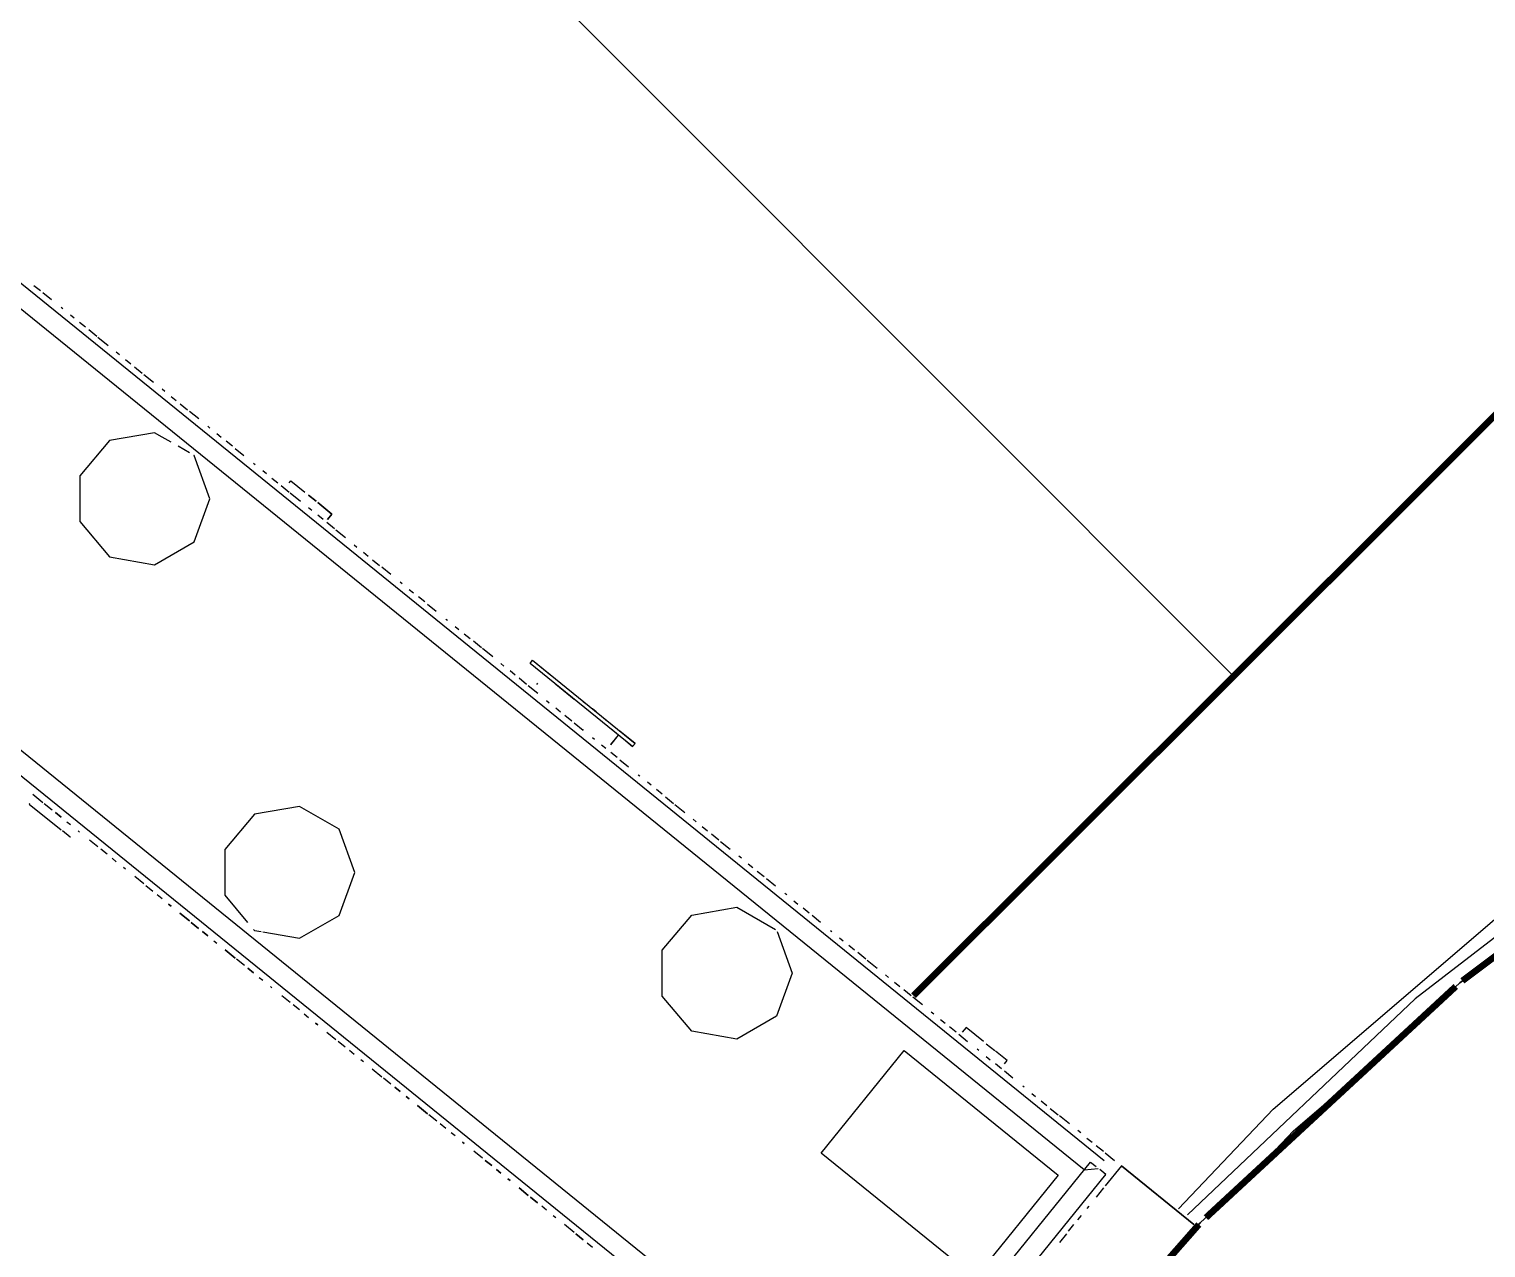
# Model space of a CAD drawing. Extents: x -57244 to 324435, y 15553 to 159369.
# Drawn here: x 152759 to 157173, y 129911 to 133604 of the extents above; entities that cross this region are included whole.
import ezdxf

# ---------------------------------------------------------------- set-up
doc = ezdxf.new("R2010")
doc.units = 0
doc.header["$LTSCALE"] = 2000
doc.header["$MEASUREMENT"] = 0
doc.linetypes.add('DASHDOT', pattern=[1, 0.5, -0.25, 0, -0.25])
doc.layers.add('BASE', color=253, linetype='CONTINUOUS')

msp = doc.modelspace()

# ---------------------------------------------------------------- linework, layer by layer
at = {"layer": 'BASE', "linetype": 'Continuous'}
for p, q in [((151996.8, 133353.5, 3974), (155955.4, 130147.9, 3974)), ((152773.6, 132827.3, 2944), (152793.4, 132811.3, 2944)), ((152773.6, 132827.3, 2944), (152793.4, 132811.3, 2944)), ((152827.7, 132783.5, 2944), (152801.4, 132804.9, 2944)), ((152827.7, 132783.5, 2944), (152801.4, 132804.9, 2944)), ((152861.9, 132755.8, 2944), (152856.8, 132759.9, 2944)), ((152861.9, 132755.8, 2944), (152856.8, 132759.9, 2944)), ((152896.2, 132728.1, 2944), (152884.6, 132737.5, 2944)), ((152896.2, 132728.1, 2944), (152884.6, 132737.5, 2944)), ((152930.5, 132700.3, 2944), (152912.3, 132715, 2944)), ((152930.5, 132700.3, 2944), (152912.3, 132715, 2944)), ((152964.7, 132672.6, 2944), (152940.1, 132692.5, 2944)), ((152964.7, 132672.6, 2944), (152940.1, 132692.5, 2944)), ((152967.8, 132670.1, 2944), (152999, 132644.8, 2944)), ((152967.8, 132670.1, 2944), (152999, 132644.8, 2944)), ((153033.2, 132617.1, 2944), (153023.3, 132625.1, 2944)), ((153033.2, 132617.1, 2944), (153023.3, 132625.1, 2944)), ((153051, 132602.7, 2944), (153067.5, 132589.3, 2944)), ((153051, 132602.7, 2944), (153067.5, 132589.3, 2944)), ((153078.8, 132580.2, 2944), (153101.8, 132561.6, 2944)), ((153078.8, 132580.2, 2944), (153101.8, 132561.6, 2944)), ((153106.5, 132557.7, 2944), (153136, 132533.9, 2944)), ((153106.5, 132557.7, 2944), (153136, 132533.9, 2944)), ((153170.3, 132506.1, 2944), (153162, 132512.8, 2944)), ((153170.3, 132506.1, 2944), (153162, 132512.8, 2944)), ((153189.8, 132490.3, 2944), (153204.5, 132478.4, 2944)), ((153189.8, 132490.3, 2944), (153204.5, 132478.4, 2944)), ((153217.5, 132467.9, 2944), (153238.8, 132450.6, 2944)), ((153217.5, 132467.9, 2944), (153238.8, 132450.6, 2944)), ((153273.1, 132422.9, 2944), (153245.2, 132445.4, 2944)), ((153273.1, 132422.9, 2944), (153245.2, 132445.4, 2944)), ((153307.3, 132395.1, 2944), (153300.7, 132400.5, 2944)), ((153307.3, 132395.1, 2944), (153300.7, 132400.5, 2944)), ((153189.8, 132351.8, 3004), (153162.8, 132367.4, 3004)), ((153328.5, 132378, 2944), (153341.6, 132367.4, 2944)), ((153328.5, 132378, 2944), (153341.6, 132367.4, 2944)), ((153245.2, 132319.8, 3004), (153210.8, 132339.6, 3004)), ((153375.8, 132339.6, 2944), (153356.2, 132355.5, 2944)), ((153375.8, 132339.6, 2944), (153356.2, 132355.5, 2944)), ((153384, 132333.1, 2944), (153410.1, 132311.9, 2944)), ((153384, 132333.1, 2944), (153410.1, 132311.9, 2944)), ((153439.4, 132288.1, 2944), (153444.4, 132284.2, 2944)), ((153439.4, 132288.1, 2944), (153444.4, 132284.2, 2944)), ((153478.6, 132256.4, 2944), (153467.2, 132265.7, 2944)), ((153478.6, 132256.4, 2944), (153467.2, 132265.7, 2944)), ((153494.9, 132243.2, 2944), (153512.9, 132228.7, 2944)), ((153494.9, 132243.2, 2944), (153512.9, 132228.7, 2944)), ((153522.7, 132220.7, 2944), (153547.1, 132200.9, 2944)), ((153522.7, 132220.7, 2944), (153547.1, 132200.9, 2944)), ((153550.4, 132198.3, 2944), (153581.4, 132173.2, 2944)), ((153550.4, 132198.3, 2944), (153581.4, 132173.2, 2944)), ((153629.1, 132173.2, 854), (153605.9, 132191.9, 854)), ((153605.9, 132191.9, 834), (153629.1, 132173.2, 834)), ((153615.7, 132145.4, 2944), (153605.9, 132153.3, 2944)), ((153615.7, 132145.4, 2944), (153605.9, 132153.3, 2944)), ((153649.9, 132117.7, 2944), (153633.7, 132130.9, 2944)), ((153649.9, 132117.7, 2944), (153633.7, 132130.9, 2944)), ((153684.2, 132090, 2944), (153661.4, 132108.4, 2944)), ((153684.2, 132090, 2944), (153661.4, 132108.4, 2944)), ((153718.4, 132062.2, 2944), (153689.1, 132085.9, 2944)), ((153718.4, 132062.2, 2944), (153689.1, 132085.9, 2944)), ((153744.6, 132041, 2944), (153752.7, 132034.5, 2944)), ((153744.6, 132041, 2944), (153752.7, 132034.5, 2944)), ((153772.4, 132018.5, 2944), (153787, 132006.7, 2944)), ((153772.4, 132018.5, 2944), (153787, 132006.7, 2944)), ((153800.1, 131996.1, 2944), (153821.2, 131979, 2944)), ((153800.1, 131996.1, 2944), (153821.2, 131979, 2944)), ((153855.5, 131951.2, 2944), (153827.9, 131973.6, 2944)), ((153855.5, 131951.2, 2944), (153827.9, 131973.6, 2944)), ((153883.3, 131928.7, 2944), (153889.7, 131923.5, 2944)), ((153883.3, 131928.7, 2944), (153889.7, 131923.5, 2944)), ((153911.1, 131906.2, 2944), (153924, 131895.8, 2944)), ((153911.1, 131906.2, 2944), (153924, 131895.8, 2944)), ((153958.3, 131868, 2944), (153938.8, 131883.7, 2944)), ((153958.3, 131868, 2944), (153938.8, 131883.7, 2944)), ((153966.6, 131861.3, 2944), (153992.5, 131840.3, 2944)), ((153966.6, 131861.3, 2944), (153992.5, 131840.3, 2944)), ((154022.1, 131816.3, 2944), (154026.8, 131812.5, 2944)), ((154022.1, 131816.3, 2944), (154026.8, 131812.5, 2944)), ((154049.8, 131793.9, 2944), (154061, 131784.8, 2944)), ((154049.8, 131793.9, 2944), (154061, 131784.8, 2944)), ((154077.5, 131771.4, 2944), (154095.3, 131757, 2944)), ((154077.5, 131771.4, 2944), (154095.3, 131757, 2944)), ((154129.6, 131729.3, 2944), (154105.3, 131748.9, 2944)), ((154129.6, 131729.3, 2944), (154105.3, 131748.9, 2944)), ((154163.8, 131701.6, 2944), (154133, 131726.5, 2944)), ((154163.8, 131701.6, 2944), (154133, 131726.5, 2944)), ((154198.1, 131673.8, 2944), (154188.5, 131681.6, 2944)), ((154198.1, 131673.8, 2944), (154188.5, 131681.6, 2944)), ((154232.3, 131646.1, 2944), (154216.3, 131659.1, 2944)), ((154232.3, 131646.1, 2944), (154216.3, 131659.1, 2944)), ((154266.6, 131618.3, 2944), (154244, 131636.6, 2944)), ((154266.6, 131618.3, 2944), (154244, 131636.6, 2944)), ((154300.9, 131590.6, 2944), (154271.7, 131614.2, 2944)), ((154300.9, 131590.6, 2944), (154271.7, 131614.2, 2944)), ((154299.5, 131622.4, 2100), (154296.2, 131618.3, 2100)), ((154355, 131618.7, 2100), (154410.5, 131573.8, 2100)), ((154355, 131618.7, 1810), (154410.5, 131573.8, 1810)), ((154355, 131618.7, 2100), (154410.5, 131573.8, 2100)), ((154327.2, 131569.2, 2944), (154335.1, 131562.8, 2944)), ((154327.2, 131569.2, 2944), (154335.1, 131562.8, 2944)), ((154438.2, 131566.8, 1755), (154443.1, 131562.8, 1755)), ((154355, 131546.8, 2944), (154369.4, 131535.1, 2944)), ((154355, 131546.8, 2944), (154369.4, 131535.1, 2944)), ((154403.6, 131507.3, 2944), (154382.7, 131524.3, 2944)), ((154403.6, 131507.3, 2944), (154382.7, 131524.3, 2944)), ((154477.4, 131535.1, 1755), (154466, 131544.3, 1755)), ((154493.7, 131521.9, 1755), (154511.7, 131507.3, 1755)), ((154410.5, 131501.8, 2944), (154437.9, 131479.6, 2944)), ((154410.5, 131501.8, 2944), (154437.9, 131479.6, 2944)), ((154438.2, 131480.6, 2100), (154439.4, 131479.6, 2100)), ((154523.6, 131482.2, 1810), (154521.4, 131484, 1810)), ((154545.1, 131464.8, 2100), (154521.4, 131484, 2100)), ((154595.4, 131439.5, 1755), (154549.2, 131477, 1755)), ((154466, 131456.9, 2944), (154472.2, 131451.9, 2944)), ((154466, 131456.9, 2944), (154472.2, 131451.9, 2944)), ((154506.4, 131424.1, 2944), (154493.7, 131434.4, 2944)), ((154506.4, 131424.1, 2944), (154493.7, 131434.4, 2944)), ((154587.9, 131430.2, 2155), (154587.9, 131430.2, 1755)), ((154540.7, 131396.4, 2944), (154521.4, 131412, 2944)), ((154540.7, 131396.4, 2944), (154521.4, 131412, 2944)), ((154549.2, 131389.5, 2944), (154574.9, 131368.6, 2944)), ((154549.2, 131389.5, 2944), (154574.9, 131368.6, 2944)), ((154604.7, 131344.6, 2944), (154609.2, 131340.9, 2944)), ((154604.7, 131344.6, 2944), (154609.2, 131340.9, 2944)), ((154643.5, 131313.1, 2944), (154632.4, 131322.1, 2944)), ((154643.5, 131313.1, 2944), (154632.4, 131322.1, 2944)), ((154677.7, 131285.4, 2944), (154660.2, 131299.6, 2944)), ((154677.7, 131285.4, 2944), (154660.2, 131299.6, 2944)), ((152759.7, 131255.8, 834), (152761.2, 131257.7, 834)), ((152770.9, 131285.4, 2904), (152801.4, 131260.7, 2904)), ((152770.9, 131285.4, 2904), (152801.4, 131260.7, 2904)), ((152770.9, 131285.4, 2904), (152801.4, 131260.7, 2904)), ((152805.2, 131257.7, 2904), (152829.1, 131238.3, 2904)), ((152805.2, 131257.7, 2904), (152829.1, 131238.3, 2904)), ((152805.2, 131257.7, 2904), (152829.1, 131238.3, 2904)), ((154687.9, 131277.2, 2944), (154712, 131257.7, 2944)), ((154687.9, 131277.2, 2944), (154712, 131257.7, 2944)), ((154715.6, 131254.7, 2944), (154746.2, 131229.9, 2944)), ((154715.6, 131254.7, 2944), (154746.2, 131229.9, 2944)), ((152856.8, 131215.8, 2904), (152839.4, 131229.9, 2904)), ((152839.4, 131229.9, 2904), (152856.8, 131215.8, 2904)), ((152839.4, 131229.9, 2904), (152856.8, 131215.8, 2904)), ((154771.1, 131209.8, 2944), (154780.5, 131202.2, 2944)), ((154771.1, 131209.8, 2944), (154780.5, 131202.2, 2944)), ((152873.7, 131202.2, 2904), (152884.6, 131193.3, 2904)), ((152873.7, 131202.2, 2904), (152884.6, 131193.3, 2904)), ((152873.7, 131202.2, 2904), (152884.6, 131193.3, 2904)), ((152907.9, 131174.4, 2904), (152912.3, 131170.9, 2904)), ((152912.3, 131170.9, 2904), (152907.9, 131174.4, 2904)), ((152912.3, 131170.9, 2904), (152907.9, 131174.4, 2904)), ((152940.1, 131174.2, 3474), (152939.8, 131174.4, 3474)), ((154798.9, 131187.3, 2944), (154814.8, 131174.4, 2944)), ((154798.9, 131187.3, 2944), (154814.8, 131174.4, 2944)), ((154849, 131146.7, 2944), (154826.6, 131164.8, 2944)), ((154849, 131146.7, 2944), (154826.6, 131164.8, 2944)), ((152967.8, 131125.9, 2904), (152942.2, 131146.7, 2904)), ((152967.8, 131125.9, 2904), (152942.2, 131146.7, 2904)), ((152967.8, 131125.9, 2904), (152942.2, 131146.7, 2904)), ((154854.4, 131142.4, 2944), (154883.3, 131118.9, 2944)), ((154854.4, 131142.4, 2944), (154883.3, 131118.9, 2944)), ((152995.6, 131103.5, 2904), (152976.5, 131118.9, 2904)), ((152995.6, 131103.5, 2904), (152976.5, 131118.9, 2904)), ((152995.6, 131103.5, 2904), (152976.5, 131118.9, 2904)), ((153010.7, 131091.2, 2904), (153023.3, 131081, 2904)), ((153010.7, 131091.2, 2904), (153023.3, 131081, 2904)), ((153010.7, 131091.2, 2904), (153023.3, 131081, 2904)), ((154917.5, 131091.2, 2944), (154909.8, 131097.4, 2944)), ((154917.5, 131091.2, 2944), (154909.8, 131097.4, 2944)), ((153051, 131058.5, 2904), (153045, 131063.5, 2904)), ((153051, 131058.5, 2904), (153045, 131063.5, 2904)), ((153051, 131058.5, 2904), (153045, 131063.5, 2904)), ((153106.5, 131013.6, 2904), (153079.2, 131035.7, 2904)), ((153106.5, 131013.6, 2904), (153079.2, 131035.7, 2904)), ((153106.5, 131013.6, 2904), (153079.2, 131035.7, 2904)), ((154937.6, 131075, 2944), (154951.8, 131063.5, 2944)), ((154937.6, 131075, 2944), (154951.8, 131063.5, 2944)), ((154965.3, 131052.5, 2944), (154986.1, 131035.7, 2944)), ((154965.3, 131052.5, 2944), (154986.1, 131035.7, 2944)), ((153134.3, 130991.1, 2904), (153113.5, 131008, 2904)), ((153134.3, 130991.1, 2904), (153113.5, 131008, 2904)), ((153134.3, 130991.1, 2904), (153113.5, 131008, 2904)), ((154993.1, 131030, 2944), (155020.3, 131008, 2944)), ((154993.1, 131030, 2944), (155020.3, 131008, 2944)), ((153162, 130968.7, 2904), (153147.8, 130980.2, 2904)), ((153162, 130968.7, 2904), (153147.8, 130980.2, 2904)), ((153162, 130968.7, 2904), (153147.8, 130980.2, 2904)), ((153189.8, 130946.2, 2904), (153182, 130952.5, 2904)), ((153182, 130952.5, 2904), (153189.8, 130946.2, 2904)), ((153182, 130952.5, 2904), (153189.8, 130946.2, 2904)), ((155054.6, 130980.2, 2944), (155048.6, 130985.1, 2944)), ((155054.6, 130980.2, 2944), (155048.6, 130985.1, 2944)), ((155076.3, 130962.6, 2944), (155088.8, 130952.5, 2944)), ((155076.3, 130962.6, 2944), (155088.8, 130952.5, 2944)), ((153216.3, 130924.7, 2904), (153245.2, 130901.3, 2904)), ((153245.2, 130901.3, 2904), (153216.3, 130924.7, 2904)), ((153245.2, 130901.3, 2904), (153216.3, 130924.7, 2904)), ((155123.1, 130924.7, 2944), (155104, 130940.2, 2944)), ((155123.1, 130924.7, 2944), (155104, 130940.2, 2944)), ((155157.4, 130897, 2944), (155131.8, 130917.7, 2944)), ((155157.4, 130897, 2944), (155131.8, 130917.7, 2944)), ((153250.5, 130897, 2904), (153273, 130878.8, 2904)), ((153273, 130878.8, 2904), (153250.5, 130897, 2904)), ((153273, 130878.8, 2904), (153250.5, 130897, 2904)), ((153300.7, 130856.4, 2904), (153284.8, 130869.3, 2904)), ((153284.8, 130869.3, 2904), (153300.7, 130856.4, 2904)), ((153284.8, 130869.3, 2904), (153300.7, 130856.4, 2904)), ((155187.3, 130872.8, 2944), (155191.6, 130869.3, 2944)), ((155187.3, 130872.8, 2944), (155191.6, 130869.3, 2944)), ((153319.1, 130841.5, 2904), (153328.5, 130833.9, 2904)), ((153319.1, 130841.5, 2904), (153328.5, 130833.9, 2904)), ((153319.1, 130841.5, 2904), (153328.5, 130833.9, 2904)), ((153384, 130789, 2904), (153353.3, 130813.8, 2904)), ((153353.3, 130813.8, 2904), (153384, 130789, 2904)), ((153353.3, 130813.8, 2904), (153384, 130789, 2904)), ((155215, 130850.3, 2944), (155225.9, 130841.5, 2944)), ((155215, 130850.3, 2944), (155225.9, 130841.5, 2944)), ((155242.8, 130827.8, 2944), (155260.1, 130813.8, 2944)), ((155242.8, 130827.8, 2944), (155260.1, 130813.8, 2944)), ((153411.7, 130766.5, 2904), (153387.6, 130786, 2904)), ((153411.7, 130766.5, 2904), (153387.6, 130786, 2904)), ((153411.7, 130766.5, 2904), (153387.6, 130786, 2904)), ((155294.4, 130786, 2944), (155270.5, 130805.4, 2944)), ((155294.4, 130786, 2944), (155270.5, 130805.4, 2944)), ((155298.3, 130782.9, 2944), (155328.7, 130758.3, 2944)), ((155298.3, 130782.9, 2944), (155328.7, 130758.3, 2944)), ((153439.4, 130744, 2904), (153421.8, 130758.3, 2904)), ((153421.8, 130758.3, 2904), (153439.4, 130744, 2904)), ((153421.8, 130758.3, 2904), (153439.4, 130744, 2904)), ((153456.1, 130730.5, 2904), (153467.2, 130721.6, 2904)), ((153456.1, 130730.5, 2904), (153467.2, 130721.6, 2904)), ((153456.1, 130730.5, 2904), (153467.2, 130721.6, 2904)), ((155362.9, 130730.5, 2944), (155353.7, 130738, 2944)), ((155362.9, 130730.5, 2944), (155353.7, 130738, 2944)), ((153494.9, 130699.1, 2904), (153490.4, 130702.8, 2904)), ((153490.4, 130702.8, 2904), (153494.9, 130699.1, 2904)), ((153490.4, 130702.8, 2904), (153494.9, 130699.1, 2904)), ((153522.7, 130702.4, 3474), (153522.2, 130702.8, 3474)), ((155381.5, 130715.5, 2944), (155397.2, 130702.8, 2944)), ((155381.5, 130715.5, 2944), (155397.2, 130702.8, 2944)), ((155431.4, 130675, 2944), (155409.2, 130693, 2944)), ((155431.4, 130675, 2944), (155409.2, 130693, 2944)), ((153550.4, 130654.2, 2904), (153524.6, 130675, 2904)), ((153550.4, 130654.2, 2904), (153524.6, 130675, 2904)), ((153550.4, 130654.2, 2904), (153524.6, 130675, 2904)), ((153578.2, 130631.7, 2904), (153558.9, 130647.3, 2904)), ((153578.2, 130631.7, 2904), (153558.9, 130647.3, 2904)), ((153578.2, 130631.7, 2904), (153558.9, 130647.3, 2904)), ((155465.7, 130647.3, 2944), (155437, 130670.6, 2944)), ((155465.7, 130647.3, 2944), (155437, 130670.6, 2944)), ((156269.3, 130010.6, 1200), (156958.7, 130665.4, 1200)), ((153593.1, 130619.6, 2904), (153605.9, 130609.2, 2904)), ((153593.1, 130619.6, 2904), (153605.9, 130609.2, 2904)), ((153593.1, 130619.6, 2904), (153605.9, 130609.2, 2904)), ((153633.7, 130586.8, 2904), (153627.4, 130591.8, 2904)), ((153627.4, 130591.8, 2904), (153633.7, 130586.8, 2904)), ((153627.4, 130591.8, 2904), (153633.7, 130586.8, 2904)), ((155492.5, 130625.6, 2944), (155500, 130619.6, 2944)), ((155492.5, 130625.6, 2944), (155500, 130619.6, 2944)), ((155520.2, 130603.2, 2944), (155534.2, 130591.8, 2944)), ((155520.2, 130603.2, 2944), (155534.2, 130591.8, 2944)), ((153661.7, 130564.1, 2904), (153689.1, 130541.8, 2904)), ((153661.7, 130564.1, 2904), (153689.1, 130541.8, 2904)), ((153661.7, 130564.1, 2904), (153689.1, 130541.8, 2904)), ((155568.5, 130564.1, 2944), (155547.9, 130580.7, 2944)), ((155568.5, 130564.1, 2944), (155547.9, 130580.7, 2944)), ((155575.7, 130558.2, 2944), (155602.7, 130536.3, 2944)), ((155575.7, 130558.2, 2944), (155602.7, 130536.3, 2944)), ((153716.9, 130519.4, 2904), (153695.9, 130536.3, 2904)), ((153716.9, 130519.4, 2904), (153695.9, 130536.3, 2904)), ((153716.9, 130519.4, 2904), (153695.9, 130536.3, 2904)), ((153744.6, 130496.9, 2904), (153730.2, 130508.6, 2904)), ((153744.6, 130496.9, 2904), (153730.2, 130508.6, 2904)), ((153744.6, 130496.9, 2904), (153730.2, 130508.6, 2904)), ((155637, 130508.6, 2944), (155631.2, 130513.3, 2944)), ((155637, 130508.6, 2944), (155631.2, 130513.3, 2944)), ((155658.9, 130529.5, 1244), (155684.7, 130508.6, 1244)), ((153772.4, 130474.4, 2904), (153764.4, 130480.8, 2904)), ((153772.4, 130474.4, 2904), (153764.4, 130480.8, 2904)), ((153772.4, 130474.4, 2904), (153764.4, 130480.8, 2904)), ((155658.9, 130490.8, 2944), (155671.3, 130480.8, 2944)), ((155658.9, 130490.8, 2944), (155671.3, 130480.8, 2944)), ((155705.5, 130453.1, 2944), (155686.7, 130468.4, 2944)), ((155705.5, 130453.1, 2944), (155686.7, 130468.4, 2944)), ((153798.7, 130453.1, 2904), (153827.9, 130429.5, 2904)), ((153798.7, 130453.1, 2904), (153827.9, 130429.5, 2904)), ((153798.7, 130453.1, 2904), (153827.9, 130429.5, 2904)), ((153855.6, 130407, 2904), (153833, 130425.4, 2904)), ((153855.6, 130407, 2904), (153833, 130425.4, 2904)), ((153855.6, 130407, 2904), (153833, 130425.4, 2904)), ((155739.8, 130425.4, 2944), (155714.4, 130445.9, 2944)), ((155739.8, 130425.4, 2944), (155714.4, 130445.9, 2944)), ((153883.3, 130384.6, 2904), (153867.2, 130397.6, 2904)), ((153867.2, 130397.6, 2904), (153883.3, 130384.6, 2904)), ((153867.2, 130397.6, 2904), (153883.3, 130384.6, 2904)), ((155774, 130397.6, 2944), (155769.9, 130401, 2944)), ((155774, 130397.6, 2944), (155769.9, 130401, 2944)), ((155797.6, 130378.5, 2944), (155808.3, 130369.9, 2944)), ((155797.6, 130378.5, 2944), (155808.3, 130369.9, 2944)), ((153901.5, 130369.9, 2904), (153911.1, 130362.1, 2904)), ((153911.1, 130362.1, 2904), (153901.5, 130369.9, 2904)), ((153911.1, 130362.1, 2904), (153901.5, 130369.9, 2904)), ((153966.6, 130317.2, 2904), (153935.7, 130342.1, 2904)), ((153935.7, 130342.1, 2904), (153966.6, 130317.2, 2904)), ((153935.7, 130342.1, 2904), (153966.6, 130317.2, 2904)), ((155825.4, 130356.1, 2944), (155842.6, 130342.1, 2944)), ((155825.4, 130356.1, 2944), (155842.6, 130342.1, 2944)), ((155853.1, 130333.6, 2944), (155876.8, 130314.4, 2944)), ((155853.1, 130333.6, 2944), (155876.8, 130314.4, 2944)), ((153994.3, 130294.7, 2904), (153970, 130314.4, 2904)), ((153994.3, 130294.7, 2904), (153970, 130314.4, 2904)), ((153994.3, 130294.7, 2904), (153970, 130314.4, 2904)), ((154022.1, 130272.2, 2904), (154004.3, 130286.6, 2904)), ((154022.1, 130272.2, 2904), (154004.3, 130286.6, 2904)), ((154022.1, 130272.2, 2904), (154004.3, 130286.6, 2904)), ((155911.1, 130286.6, 2944), (155880.9, 130311.1, 2944)), ((155911.1, 130286.6, 2944), (155880.9, 130311.1, 2944)), ((154049.8, 130249.8, 2904), (154038.5, 130258.9, 2904)), ((154049.8, 130249.8, 2904), (154038.5, 130258.9, 2904)), ((154049.8, 130249.8, 2904), (154038.5, 130258.9, 2904)), ((155945.3, 130258.9, 2944), (155936.3, 130266.2, 2944)), ((155945.3, 130258.9, 2944), (155936.3, 130266.2, 2944)), ((155964.1, 130243.7, 2944), (155979.6, 130231.2, 2944)), ((155964.1, 130243.7, 2944), (155979.6, 130231.2, 2944)), ((154072.8, 130231.2, 2904), (154077.5, 130227.3, 2904)), ((154077.5, 130227.3, 2904), (154072.8, 130231.2, 2904)), ((154077.5, 130227.3, 2904), (154072.8, 130231.2, 2904)), ((154133, 130182.4, 2904), (154107, 130203.4, 2904)), ((154133, 130182.4, 2904), (154107, 130203.4, 2904)), ((154133, 130182.4, 2904), (154107, 130203.4, 2904)), ((155991.8, 130221.3, 2944), (156013.9, 130203.4, 2944)), ((155991.8, 130221.3, 2944), (156013.9, 130203.4, 2944)), ((156019.6, 130198.8, 2944), (156048.1, 130175.7, 2944)), ((156019.6, 130198.8, 2944), (156048.1, 130175.7, 2944)), ((154160.8, 130159.9, 2904), (154141.3, 130175.7, 2904)), ((154141.3, 130175.7, 2904), (154160.8, 130159.9, 2904)), ((154141.3, 130175.7, 2904), (154160.8, 130159.9, 2904)), ((155956.2, 130147.2, 3974), (155998.4, 130151.7, 4004)), ((156068.7, 130159, 2984), (156288, 129981.5, 2984)), ((154188.5, 130137.4, 2904), (154175.6, 130147.9, 2904)), ((154175.6, 130147.9, 2904), (154188.5, 130137.4, 2904)), ((154175.6, 130147.9, 2904), (154188.5, 130137.4, 2904)), ((154216.3, 130115, 2904), (154209.8, 130120.2, 2904)), ((154209.8, 130120.2, 2904), (154216.3, 130115, 2904)), ((154209.8, 130120.2, 2904), (154216.3, 130115, 2904)), ((154271.7, 130070, 2904), (154244.1, 130092.4, 2904)), ((154244.1, 130092.4, 2904), (154271.7, 130070, 2904)), ((154244.1, 130092.4, 2904), (154271.7, 130070, 2904)), ((154278.3, 130064.7, 2904), (154299.5, 130047.6, 2904)), ((154299.5, 130047.6, 2904), (154278.3, 130064.7, 2904)), ((154299.5, 130047.6, 2904), (154278.3, 130064.7, 2904)), ((156014.8, 130092.4, 2984), (155991.8, 130064.1, 2984)), ((154327.2, 130025.1, 2904), (154312.6, 130037, 2904)), ((154327.2, 130025.1, 2904), (154312.6, 130037, 2904)), ((154327.2, 130025.1, 2904), (154312.6, 130037, 2904)), ((155969.9, 130037, 2984), (155964.1, 130029.8, 2984)), ((154346.9, 130009.2, 2904), (154355, 130002.6, 2904)), ((154346.9, 130009.2, 2904), (154355, 130002.6, 2904)), ((154346.9, 130009.2, 2904), (154355, 130002.6, 2904)), ((154410.5, 129957.7, 2904), (154381.1, 129981.5, 2904)), ((154410.5, 129957.7, 2904), (154381.1, 129981.5, 2904)), ((154410.5, 129957.7, 2904), (154381.1, 129981.5, 2904)), ((155908.6, 129961.3, 2984), (155924.9, 129981.5, 2984)), ((155936.3, 129995.6, 2984), (155947.4, 130009.2, 2984)), ((154438.2, 129935.2, 2904), (154415.4, 129953.7, 2904)), ((154415.4, 129953.7, 2904), (154438.2, 129935.2, 2904)), ((154415.4, 129953.7, 2904), (154438.2, 129935.2, 2904)), ((155902.5, 129953.7, 2984), (155880.9, 129927, 2984)), ((154449.6, 129926, 2904), (154466, 129912.8, 2904)), ((154449.6, 129926, 2904), (154466, 129912.8, 2904)), ((154449.6, 129926, 2904), (154466, 129912.8, 2904))]:
    msp.add_line(p, q, dxfattribs=at)
for points, elevation in [([(156405.2, 131646.1), (153797.7, 134258.1), (151104.3, 134258.1), (148764.7, 131918.5)], 800), ([(156405.2, 131646.1), (153797.7, 134258.1), (151104.3, 134258.1), (148764.7, 131918.5)], 800), ([(170900.3, 130342.1), (170754.7, 130487.8), (169919.7, 131166.3), (169019.4, 131755.4), (168063.3, 132248.7), (167061.5, 132641.2), (166024.7, 132928.6), (164963.8, 133107.8), (163890.2, 133177), (162815.1, 133135.5), (161749.9, 132983.6), (160706.1, 132723), (159694.5, 132356.5), (158726, 131887.9), (157810.8, 131322.2), (156958.7, 130665.4), (156269.3, 130010.6)], 1220), ([(165091, 133041.8), (164023.4, 133124.5), (162953, 133096.9), (161891.1, 132959.4), (160849, 132713.5), (159837.6, 132361.7), (158867.9, 131907.8), (157949.9, 131356.5), (157093.5, 130713.9), (156307.6, 129986.5), (155600.8, 129182.2), (154980.4, 128309.5), (154453, 127377.7), (154024.2, 126396.5), (153698.5, 125376.5), (153479.5, 124328.4), (153369.4, 123263.3)], 19694), ([(153369.4, 123263.3), (153479.5, 124328.4), (153698.5, 125376.5), (154024.2, 126396.5), (154453, 127377.7), (154980.4, 128309.5), (155600.8, 129182.2), (156307.6, 129986.5), (157093.5, 130713.9), (157949.9, 131356.5), (158867.9, 131907.8), (159837.6, 132361.7), (160849, 132713.5), (161891.1, 132959.4), (162953, 133096.9), (164023.4, 133124.5), (165091, 133041.8)], 19694), ([(153162, 132367.8), (153139.4, 132380.9), (153002.7, 132356.8), (152913.4, 132250.4), (152913.4, 132111.5), (153002.7, 132005.2), (153139.4, 131981), (153259.7, 132050.5), (153307.2, 132181), (153259.7, 132311.4), (153258.9, 132311.9)], 3004), ([(153547.5, 132228.7), (153552.7, 132235), (153594.8, 132200.9)], 854), ([(153547.5, 132228.7), (153552.7, 132235), (153594.8, 132200.9)], 834), ([(153633.7, 132169.5), (153677, 132134.4), (153663.5, 132117.7)], 854), ([(153663.5, 132117.7), (153677, 132134.4), (153633.7, 132169.5)], 834), ([(154521.4, 131435.6), (154545.1, 131464.8), (154521.4, 131484)], 2100), ([(152761.2, 131257.7), (152759.7, 131255.8), (152856.8, 131177.2)], 854), ([(153467.2, 130868.4), (153578.5, 130848.8), (153698.8, 130918.2), (153746.3, 131048.7), (153698.8, 131179.2), (153578.5, 131248.6), (153441.8, 131224.5), (153352.5, 131118.1), (153352.5, 130979.2), (153421.5, 130897)], 3004.3), ([(152884.6, 131155.8), (152884.1, 131155.2), (152860.3, 131174.4)], 854), ([(155025.5, 130869.3), (155071.3, 130743.4), (155023.8, 130612.9), (154903.5, 130543.5), (154766.8, 130567.6), (154677.5, 130674), (154677.5, 130812.8), (154766.8, 130919.2), (154903.5, 130943.3), (155020.8, 130875.6)], 3004.1), ([(153439.4, 130875.6), (153441.8, 130872.9), (153462.3, 130869.3)], 3004.3), ([(155650.4, 130536.3), (155598, 130578.8), (155586.1, 130564.1)], 1244), ([(155714.4, 130468.3), (155722.3, 130478.1), (155686.7, 130507)], 1244), ([(156288, 129981.5), (156068.7, 130159), (156019.6, 130098.3)], 2984)]:
    msp.add_lwpolyline(points, dxfattribs=dict(at, elevation=elevation))
at = {"layer": 'BASE', "linetype": 'Continuous', "const_width": 20}
for points, elevation in [([(164536.8, 134227.3), (159002.2, 134232.1), (155438.8, 130675)], 1200), ([(156408, 131642.5), (159002.2, 134232.1)], 500), ([(157949.9, 131356.5), (157101.6, 130719.9)], 19694), ([(156324.8, 130002.4), (157081.5, 130702.8)], 19694), ([(155603.4, 129185.3), (156303.2, 129981.5)], 19694)]:
    msp.add_lwpolyline(points, dxfattribs=dict(at, elevation=elevation))
at = {"layer": 'BASE', "linetype": 'DASHDOT', "elevation": 1200}
msp.add_lwpolyline([(156241.5, 130029.2), (156528.4, 130331), (157334.6, 131023.1), (158206.8, 131630.2), (159135.9, 132145.9), (160112.4, 132564.9), (161126.3, 132883), (162167.1, 133096.9), (163224.3, 133204.4), (164286.9, 133204.4), (165344.1, 133096.9), (166385, 132883), (167398.9, 132564.9), (168375.4, 132145.9), (169304.5, 131630.2), (170176.6, 131023.1), (170945.5, 130363.1)], dxfattribs=at)
at = {"layer": 'BASE', "linetype": 'Continuous', "extrusion": (-0.445, -0.54953, 0.707101), "elevation": -137332.7}
msp.add_lwpolyline([(35248.4, 142950.6), (39327, 142950.6), (39327, 142974)], dxfattribs=at)
at = {"layer": 'BASE', "linetype": 'Continuous', "extrusion": (0.629134, 0.777297, 3.1452e-05), "elevation": 199428.8}
msp.add_lwpolyline([(-37073.3, 2148.8), (-37073.4, 1748.7), (-37145.2, 1748.7)], dxfattribs=at)
at = {"layer": 'BASE', "linetype": 'Continuous', "extrusion": (0.776699, -0.629871, 9.69915e-05), "elevation": 37229.4}
msp.add_lwpolyline([(199414.6, 1806.4), (199452.2, 1806.4), (199452.2, 2096.4)], dxfattribs=at)
at = {"layer": 'BASE', "linetype": 'Continuous', "elevation": 3007}
msp.add_lwpolyline([(155877, 130130.9), (155625.3, 129820.1), (155159, 130197.6), (155410.8, 130508.5)], close=True, dxfattribs=at)
at = {"layer": 'BASE', "linetype": 'Continuous', "extrusion": (-0.000295027, 0.000450362, 1), "elevation": 19705.4}
msp.add_lwpolyline([(156484.4, 130139.1), (156596.2, 130256.8), (156814.6, 130444.2)], dxfattribs=at)
at = {"layer": 'BASE', "linetype": 'Continuous', "extrusion": (-0.549495, 0.444955, 0.707156), "elevation": -24977.3}
msp.add_lwpolyline([(-198243.5, 30601.2), (-199319.1, 30601.2), (-199319.1, 30631.7)], dxfattribs=at)
at = {"layer": 'BASE', "linetype": 'Continuous', "extrusion": (0.548685, -0.443974, 0.7084), "elevation": 30292.2}
msp.add_lwpolyline([(199301.6, -25481.3), (199305, -25481.3), (199305, -25477.5)], dxfattribs=at)
at = {"layer": 'BASE', "linetype": 'Continuous'}
for points in [[(151996.8, 133364.3, 3982.4), (152010.4, 133381.1, 4004), (152029.3, 133404.4, 3974), (156016.4, 130175.7, 3974)], [(152107.8, 131880.5, 3998.7), (152111.1, 131884.6, 4004), (152130, 131907.9, 3974), (155325.6, 129320.2, 3974), (155306.7, 129296.9, 4004), (155299.4, 129287.9, 3992.4)], [(154566.8, 131447.3, 1755), (154587.9, 131430.2, 1755), (154595.4, 131439.5, 1755), (154595.4, 131439.6, 2155), (154587.9, 131430.2, 2155), (154276.9, 131681.9, 2155), (154284.4, 131691.2, 2155), (154595.4, 131439.6, 2155)], [(155298.3, 129303.2, 3993.8), (155306.2, 129296.8, 4004), (155329.5, 129277.9, 3974), (156021.7, 130132.8, 3974), (156003, 130147.9, 3998)]]:
    msp.add_polyline3d(points, dxfattribs=at)

doc.saveas('drawing.dxf')
